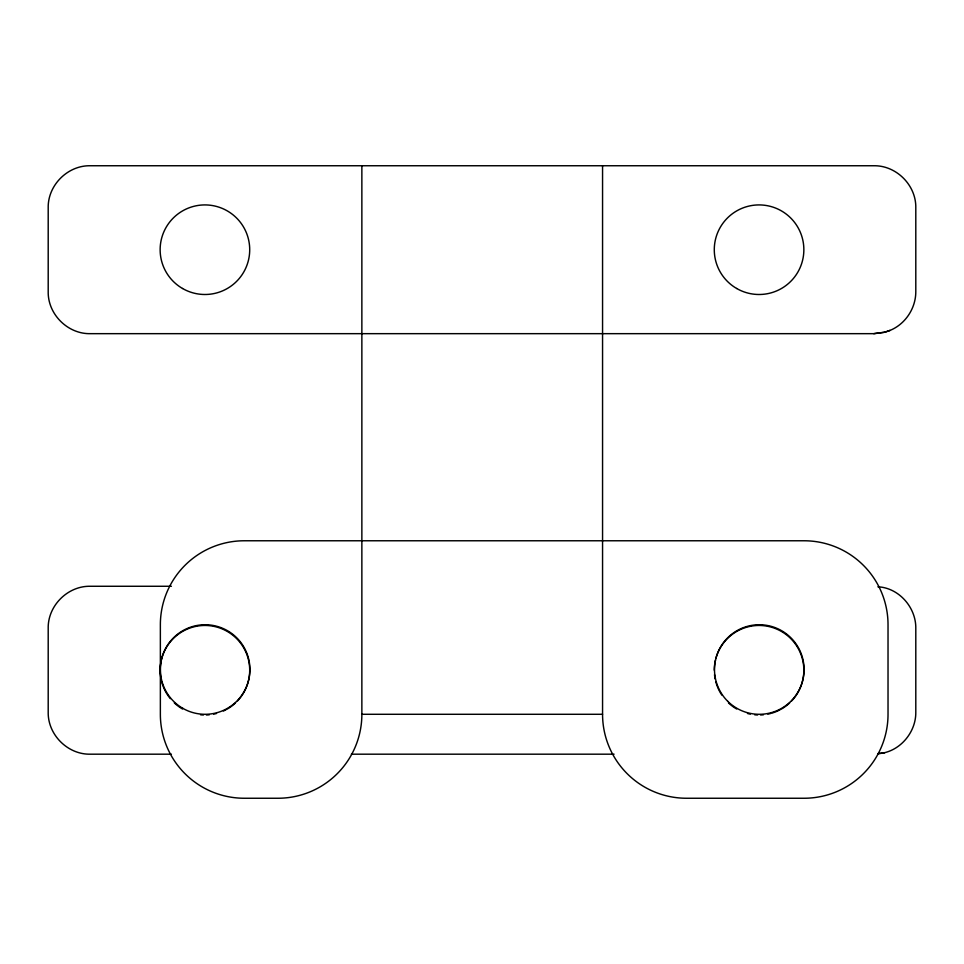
<?xml version="1.0" encoding="UTF-8"?>
<svg xmlns="http://www.w3.org/2000/svg" width="964" height="964" viewBox="0 0 964 964"><rect width="100%" height="100%" fill="white"/><g stroke="black" fill="none" stroke-linecap="round" stroke-linejoin="round"><path stroke-width="1.45" d="M889.88 330.471C905.317 324.217 915.824 308.335 915.8 291.682L915.8 207.73C916.21 185.208 896.327 165.338 873.818 165.748L90.182 165.748C67.673 165.338 47.79 185.208 48.2 207.73L48.2 291.682C47.79 314.204 67.673 334.074 90.182 333.664L873.818 333.664L884.687 332.243L889.88 330.471L884.687 332.243L873.818 333.664M884.687 752.751L877.891 753.655C898.906 752.667 916.077 733.001 915.8 712.203L915.8 628.251C916.077 607.453 898.906 587.787 877.891 586.799M171.399 586.269L90.182 586.269C67.673 585.859 47.79 605.729 48.2 628.251L48.2 712.203C47.79 734.725 67.673 754.595 90.182 754.185L171.399 754.185M361.862 714.288L602.56 714.288A83.964 83.964 0 0 0 686.513 798.252L804.06 798.252A83.964 83.964 0 0 0 888.025 714.288L888.025 624.732A83.964 83.964 0 0 0 804.06 540.768L244.326 540.768A83.964 83.964 0 0 0 160.361 624.732L160.361 714.288A83.964 83.964 0 0 0 244.326 798.252L277.909 798.252A83.964 83.964 0 0 0 361.862 714.288L361.862 165.748M351.402 754.185L614.08 754.185M602.56 165.748L602.56 714.288M715.818 658.641A44.778 44.778 0 0 1 780.828 631.095A44.778 44.778 0 0 1 791.745 700.852M789.697 702.901A44.778 44.778 0 0 1 781.467 709.01M780.189 709.721A44.778 44.778 0 0 1 772.056 713.083M770.658 713.481A44.778 44.778 0 0 1 767.826 714.143M763.452 714.794A44.778 44.778 0 0 1 760.524 714.987M757.62 714.987A44.778 44.778 0 0 1 754.692 714.794M750.329 714.143A44.778 44.778 0 0 1 747.486 713.481M736.677 709.01A44.778 44.778 0 0 1 728.459 702.901M721.831 695.092A44.778 44.778 0 0 1 715.818 681.813M715.155 678.981A44.778 44.778 0 0 1 714.505 674.607M714.288 670.233A44.778 44.778 0 0 1 715.469 660.051M160.747 677.535A44.778 44.778 0 0 1 217.924 627.383A44.778 44.778 0 0 1 237.602 700.852M235.541 702.901A44.778 44.778 0 0 1 227.323 709.01M226.046 709.721A44.778 44.778 0 0 1 223.419 711.01M216.514 713.481A44.778 44.778 0 0 1 213.671 714.143M209.309 714.794A44.778 44.778 0 0 1 206.38 714.987M203.476 714.987A44.778 44.778 0 0 1 200.548 714.794M182.533 709.01A44.778 44.778 0 0 1 174.303 702.901M170.315 698.647A44.778 44.778 0 0 1 161.675 681.813M727.615 701.177A44.778 44.778 0 0 0 802.542 681.102A44.778 44.778 0 0 0 747.69 626.263A44.778 44.778 0 0 0 727.615 701.177M182.533 288.489A44.778 44.778 0 0 0 249.712 249.712A44.778 44.778 0 0 0 182.533 210.923A44.778 44.778 0 0 0 182.533 288.489M736.677 288.489A44.778 44.778 0 0 0 803.856 249.712A44.778 44.778 0 0 0 736.677 210.923A44.778 44.778 0 0 0 736.677 288.489M182.75 708.299A44.778 44.778 0 0 0 249.917 669.51A44.778 44.778 0 0 0 182.75 630.733A44.778 44.778 0 0 0 182.75 708.299"/></g></svg>
